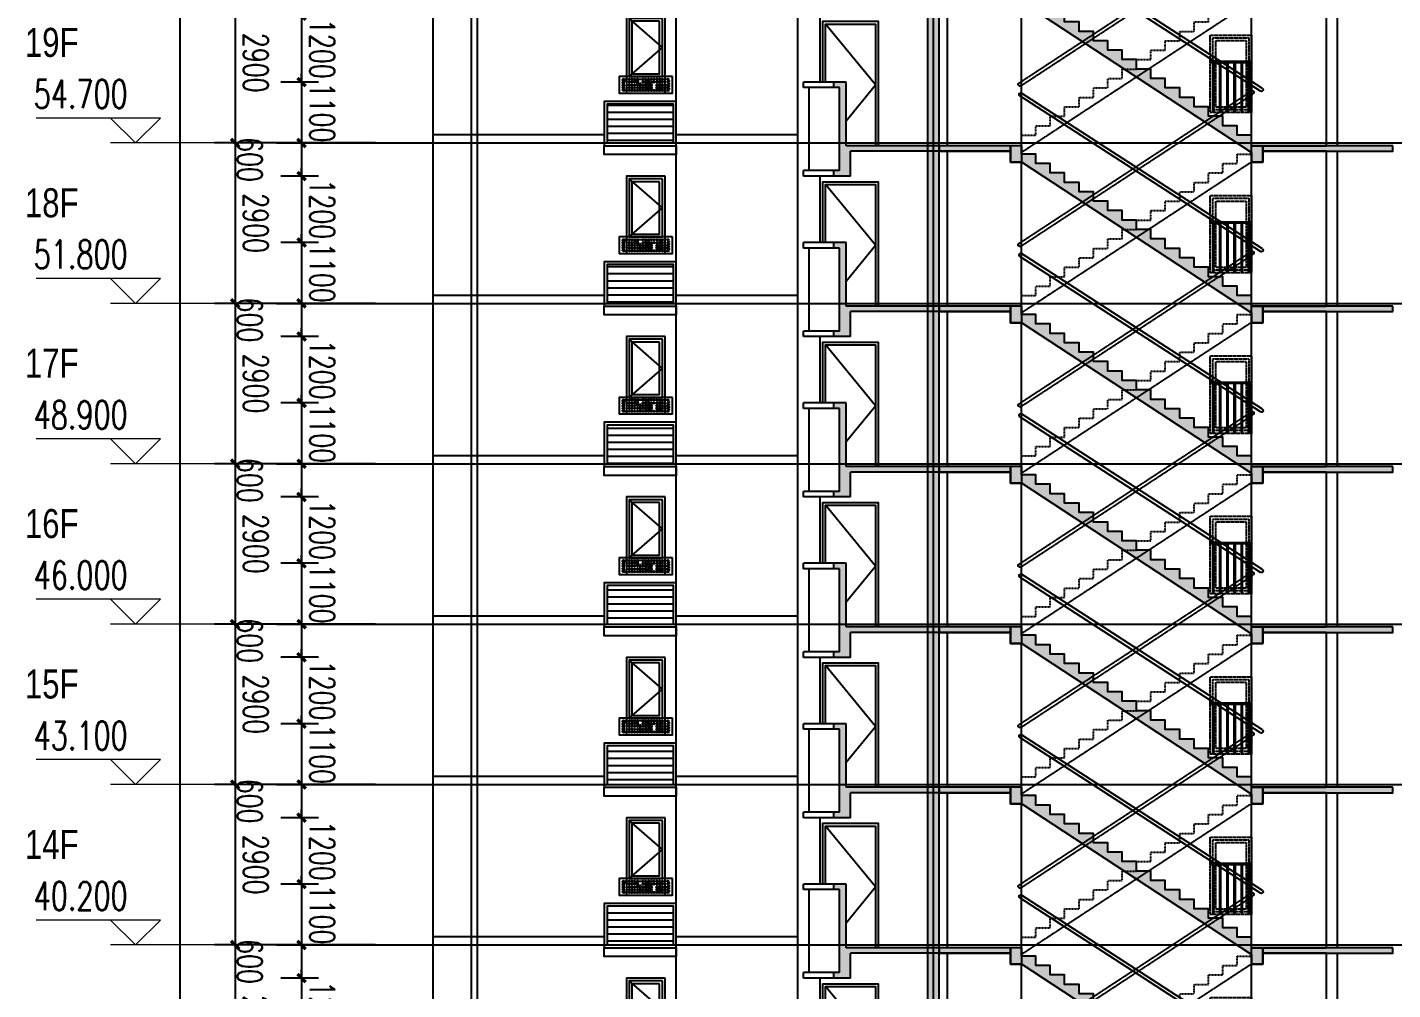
# Model space of a CAD drawing. Header units: millimetres. Extents: x 43 to 235305, y 0 to 139712.
# Drawn here: x 179775 to 204454, y 52099 to 69499 of the extents above; entities that cross this region are included whole.
import ezdxf

# ---------------------------------------------------------------- set-up
doc = ezdxf.new("R2010")
doc.units = ezdxf.units.MM
doc.linetypes.add('DASH', pattern=[0.35, 0.25, -0.1])
doc.linetypes.add('DOTE', pattern=[2.42, 2, -0.2, 0.02, -0.2])
for name, color, linetype in [('$0$A-DRWD', 4, 'Continuous'), ('A-AXIS', 1, 'DOTE'), ('A-AXIS-DIMS', 3, 'Continuous'), ('A-CLOS', 5, 'Continuous'), ('A-DRWD-DIMS', 144, 'Continuous'), ('A-ELEV-DRWD', 130, 'Continuous'), ('A-ELEV-HRAL', 165, 'Continuous'), ('A-ELEV-LINE', 30, 'Continuous'), ('A-ELEV-LINE1', 33, 'Continuous'), ('A-ELEV-LINE2', 55, 'Continuous'), ('A-ELEV-OPEN', 253, 'Continuous'), ('A-ELEV-PATT', 55, 'Continuous'), ('A-ELEV-SHUT', 215, 'Continuous'), ('A-HATH', 8, 'Continuous'), ('A-HATH1', 251, 'Continuous'), ('A-OVER', 21, 'Continuous'), ('A-ROOM-NAME', 255, 'Continuous'), ('A-WALL', 2, 'Continuous'), ('AXIS', 3, 'Continuous'), ('PUB_TEXT', 7, 'Continuous'), ('S_A-FLOR-STR', 3, 'Continuous'), ('S_STAIR', 2, 'Continuous'), ('Sun', 138, 'Continuous')]:
    doc.layers.add(name, color=color, linetype=linetype)
doc.styles.add('_TCH_DIM', font='SIMPLEX', dxfattribs={"bigfont": 'GBCBIG'})
doc.styles.add('_TCH_DIM_T3', font='SIMPLEX', dxfattribs={"width": 0.705882, "bigfont": 'GBCBIG'})
doc.styles.add('ZBHZ', font='zbxw.shx', dxfattribs={"width": 0.7, "bigfont": 'zbhz.shx'})
doc.dimstyles.new('_TCH_ARCH&&150', dxfattribs={"dimtxt": 446.25, "dimasz": 150, "dimexe": 375, "dimexo": 450, "dimgap": 150, "dimtad": 1, "dimdec": 0, "dimzin": 0, "dimdsep": 46, "dimtxsty": '_TCH_DIM_T3', "dimblk": 'ARCHTICK', "dimcen": 0.09, "dimclrt": 7, "dimazin": 2, "dimtfac": 1, "dimtdec": 0, "dimtix": 1, "dimtmove": 2, "dimatfit": 3, "dimfxl": 1, "dimtolj": 1, "dimtzin": 0, "dimarcsym": 0})

# ---------------------------------------------------------------- blocks, each defined once
blk = doc.blocks.new('A$C72E812A2')
at = {"layer": 'A-ELEV-PATT'}
h = blk.add_hatch(dxfattribs=at)
h.set_pattern_fill('ANSI31', color=256, scale=80, angle=315, style=0)
h.set_pattern_definition([(360, (97521.56, -76693.15), (4e-14, 127), [])])
h.paths.add_polyline_path([(1250, 150), (50, 150), (50, 850), (1250, 850)])
at = {"layer": 'A-ELEV-LINE'}
blk.add_lwpolyline([(0, 100), (0, -60), (1300, -60), (1300, 100)], close=True, dxfattribs=at)
at = {"layer": 'A-ELEV-SHUT'}
for points in [[(1300, 100), (0, 100), (0, 900), (1300, 900)], [(1250, 150), (50, 150), (50, 850), (1250, 850)]]:
    blk.add_lwpolyline(points, close=True, dxfattribs=at)
blk = doc.blocks.new('GGGG')
at = {"layer": 'A-ELEV-OPEN'}
for p, q in [((-176, -227), (0, 0)), ((-128, -96), (-220, -215)), ((-48, -132), (44, -12))]:
    blk.add_line(p, q, dxfattribs=at)
blk = doc.blocks.new('A$C482258D9')
at = {"layer": '$0$A-DRWD', "linetype": 'DASH'}
for points in [[(650, -300), (1300, -300), (1300, 1000), (650, 1000)], [(700, -250), (1250, -250), (1250, 950), (700, 950)]]:
    blk.add_lwpolyline(points, close=True, dxfattribs=at)
at = {"layer": 'A-ELEV-HRAL'}
for p, q in [((600, 570), (1350, 570)), ((600, 550), (1350, 550)), ((640, 550), (640, -350)), ((660, 550), (660, -350)), ((770, 550), (770, -350)), ((790, 550), (790, -350)), ((900, 550), (900, -350)), ((920, 550), (920, -350)), ((1030, 550), (1030, -350)), ((1050, 550), (1050, -350)), ((1160, 550), (1160, -350)), ((1180, 550), (1180, -350)), ((1290, 550), (1290, -350)), ((1310, 550), (1310, -350))]:
    blk.add_line(p, q, dxfattribs=at)
at = {"layer": 'A-ELEV-LINE1', "linetype": 'DASH'}
blk.add_lwpolyline([(600, -350), (1350, -350), (1350, 1050), (600, 1050)], close=True, dxfattribs=at)
blk = doc.blocks.new('A$C26D120F1')
blk.add_circle((0, 0), 12.5)
blk = doc.blocks.new('A$C1EB953EE')
at = {"layer": 'Sun'}
for p, q in [((960, 250), (0, 250)), ((960, -50), (960, 250))]:
    blk.add_line(p, q, dxfattribs=at)
blk.add_lwpolyline([(960, 250), (0, 250), (0, -50), (960, -50)], close=True, dxfattribs=at)
at = {"layer": 'Sun', "color": 8, "linetype": 'DASH', "ltscale": 0.2}
blk.add_lwpolyline([(910, 200), (50, 200), (50, 0), (910, 0)], close=True, dxfattribs=at)
at = {"layer": 'Sun'}
for centre in [(80, 175), (80, 125), (80, 75), (80, 25), (130, 175), (280, 175), (330, 175), (330, 125), (380, 125), (380, 75), (380, 25), (480, 175), (480, 75), (480, 25), (530, 175), (530, 125), (530, 75), (530, 25), (580, 125), (580, 75), (580, 25), (680, 75), (680, 25), (730, 175), (730, 125), (730, 75), (730, 25), (780, 175), (780, 75), (780, 25)]:
    blk.add_circle(centre, 5, dxfattribs=at)
for p in [(80, 200), (80, 150), (80, 100), (80, 50), (80, 0), (130, 200), (130, 0), (180, 200), (180, 150), (180, 100), (180, 50), (180, 0), (230, 200), (230, 150), (230, 100), (230, 50), (230, 0), (280, 200), (280, 150), (280, 100), (280, 50), (280, 0), (330, 200), (330, 150), (330, 100), (330, 50), (330, 0), (380, 100), (380, 50), (380, 0), (430, 200), (430, 150), (430, 100), (430, 50), (430, 0), (480, 200), (480, 150), (480, 100), (480, 50), (480, 0), (530, 200), (530, 150), (530, 100), (530, 50), (530, 0), (580, 200), (580, 150), (580, 100), (580, 50), (580, 0), (630, 200), (630, 150), (630, 0), (680, 200), (680, 150), (680, 100), (680, 50), (680, 0), (730, 200), (730, 150), (730, 100), (730, 50), (730, 0), (780, 200), (780, 150), (780, 100), (780, 50), (780, 0), (830, 100), (830, 50), (830, 0), (880, 200), (880, 150), (880, 100), (880, 50), (880, 0)]:
    blk.add_blockref('A$C26D120F1', p, dxfattribs=at)
blk = doc.blocks.new('150pmbzd')
at = {"layer": 'A-HATH'}
for points in [[(923307, 4639), (922157, 4639), (922157, 4739), (923507, 4739), (923507, 4669), (923507, 4589), (923507, 4439), (923307, 4439)], [(923307, 1839), (923507, 1839), (923507, 2030), (923767, 2030), (923767, 2200), (924027, 2200), (924027, 2371), (924287, 2371), (924287, 2542), (924547, 2542), (924547, 2712), (924807, 2712), (924807, 2883), (925067, 2883), (925067, 3053), (925327, 3053), (925327, 3224), (925587, 3224), (925587, 3395), (925847, 3395), (925847, 3565), (926107, 3565), (926107, 3736), (926367, 3736), (926367, 3906), (926627, 3906), (926627, 4077), (926887, 4077), (926887, 4247), (927147, 4247), (927147, 4418), (927407, 4418), (927407, 4589), (927667, 4589), (927667, 4669), (927667, 4739), (927867, 4739), (927867, 4439), (927658, 4439), (923507, 1716), (923507, 1539), (923307, 1539)], [(927867, 4739), (929157, 4739), (929157, 4639), (927867, 4639)], [(929157, 4739), (929357, 4739), (929357, 1839), (929157, 1839)], [(930757, 1839), (930837, 1839), (930837, 2989), (931057, 2989), (931057, 2889), (930957, 2889), (930957, 1389), (931057, 1389), (931057, 1289), (930757, 1289)], [(920957, 1839), (923307, 1839), (923307, 1739), (920957, 1739)], [(930807, 1739), (927867, 1739), (927867, 1539), (927667, 1539), (927667, 1839), (930807, 1839)]]:
    blk.add_hatch(color=256, dxfattribs=at).paths.add_polyline_path(points)
at = {"layer": 'A-CLOS'}
for p, q in [((929357, 1839), (929357, 4739)), ((930837, 2989), (931057, 2989)), ((930837, 1839), (930837, 2989)), ((931057, 2889), (931057, 2989)), ((930957, 1389), (930957, 2889)), ((930957, 2889), (931057, 2889)), ((927667, 1839), (930837, 1839)), ((930757, 1289), (930757, 1739)), ((930757, 1289), (931057, 1289)), ((930957, 1389), (931057, 1389)), ((931057, 1289), (931057, 1389))]:
    blk.add_line(p, q, dxfattribs=at)
for points in [[(922157, 4639), (923307, 4639), (923307, 4439), (923507, 4439), (923507, 4739), (922157, 4739)], [(929157, 1839), (929157, 4739)], [(927667, 1839), (927667, 1539), (927867, 1539), (927867, 1739), (930757, 1739)]]:
    blk.add_lwpolyline(points, dxfattribs=at)
for points in [[(927867, 4739), (929157, 4739), (929157, 4639), (927867, 4639)], [(920957, 1839), (923307, 1839), (923307, 1739), (920957, 1739)]]:
    blk.add_lwpolyline(points, close=True, dxfattribs=at)
at = {"layer": 'A-ELEV-DRWD'}
blk.add_lwpolyline([(931207, 2989), (931207, 4039), (930307, 4039), (930307, 1839)], dxfattribs=at)
for points in [[(934157, 4139), (934757, 4139), (934757, 3089), (934157, 3089)], [(934207, 4089), (934707, 4089), (934707, 3139), (934207, 3139)], [(934157, 3039), (934757, 3039), (934757, 2839), (934157, 2839)]]:
    blk.add_lwpolyline(points, close=True, dxfattribs=at)
at = {"layer": 'A-ELEV-HRAL'}
for p, q in [((923313, 2876), (927665, 5690)), ((923346, 2825), (927697, 5639))]:
    blk.add_line(p, q, dxfattribs=at)
at = {"layer": 'A-ELEV-HRAL', "linetype": 'DASH'}
for p, q in [((927679, 2922), (923477, 5679)), ((927712, 2973), (923510, 5729))]:
    blk.add_line(p, q, dxfattribs=at)
at = {"layer": 'A-ELEV-HRAL'}
for centre, start, end in [((923494, 5704), 56.7308, 236.7308), ((927681, 5664), 302.8858, 122.8858), ((927695, 2948), 236.7308, 56.7308), ((923329, 2851), 122.8858, 302.8858)]:
    blk.add_arc(centre, 30, start, end, dxfattribs=at)
at = {"layer": 'A-ELEV-LINE1'}
for p, q in [((923507, 1839), (923507, 4439)), ((927667, 1839), (927667, 4439)), ((931307, 2989), (931307, 4189)), ((931707, 1289), (931707, 4189)), ((931057, 2989), (931607, 2989)), ((931607, 2889), (931607, 2989)), ((931057, 2889), (931607, 2889)), ((931507, 1389), (931507, 2889)), ((931057, 1389), (931607, 1389)), ((931057, 1289), (931607, 1289)), ((931607, 1289), (931607, 1389))]:
    blk.add_line(p, q, dxfattribs=at)
for points in [[(929007, 1839), (929007, 4639)], [(931257, 2989), (931257, 4089), (930257, 4089), (930257, 1839)]]:
    blk.add_lwpolyline(points, dxfattribs=at)
blk.add_lwpolyline([(934107, 4189), (934807, 4189), (934807, 2789), (934107, 2789)], close=True, dxfattribs=at)
at = {"layer": 'A-ELEV-LINE2'}
for p, q in [((933907, 2039), (931707, 2039)), ((938307, 2039), (935207, 2039))]:
    blk.add_line(p, q, dxfattribs=at)
at = {"layer": 'A-ELEV-OPEN'}
for points in [[(930837, 2291), (930307, 2939), (931207, 4039)], [(934757, 3089), (934157, 3614), (934757, 4139)]]:
    blk.add_lwpolyline(points, dxfattribs=at)
at = {"layer": 'A-WALL'}
blk.add_line((922157, 4639), (922157, 1839), dxfattribs=at)
blk.add_lwpolyline([(921957, 1839), (921957, 4639)], dxfattribs=at)
at = {"layer": 'S_A-FLOR-STR', "linetype": 'DASH', "ltscale": 0.5}
blk.add_lwpolyline([(927667, 1839), (927667, 2030), (927407, 2030), (927407, 2200), (927147, 2200), (927147, 2371), (926887, 2371), (926887, 2542), (926627, 2542), (926627, 2712), (926367, 2712), (926367, 2883), (926107, 2883), (926107, 3053), (925847, 3053), (925847, 3224), (925587, 3224), (925587, 3395), (925327, 3395), (925327, 3565), (925067, 3565), (925067, 3736), (924807, 3736), (924807, 3906), (924547, 3906), (924547, 4077), (924287, 4077), (924287, 4247), (924027, 4247), (924027, 4418), (923767, 4418), (923767, 4589), (923507, 4589)], dxfattribs=at)
at = {"layer": 'S_A-FLOR-STR', "linetype": 'DASH'}
blk.add_lwpolyline([(923507, 4439), (923516, 4439), (927667, 1716)], dxfattribs=at)
at = {"layer": 'S_STAIR'}
blk.add_line((927797, 1839), (929157, 1839), dxfattribs=at)
blk.add_lwpolyline([(923307, 1839), (923507, 1839), (923507, 2030), (923767, 2030), (923767, 2200), (924027, 2200), (924027, 2371), (924287, 2371), (924287, 2542), (924547, 2542), (924547, 2712), (924807, 2712), (924807, 2883), (925067, 2883), (925067, 3053), (925327, 3053), (925327, 3224), (925587, 3224), (925587, 3395), (925847, 3395), (925847, 3565), (926107, 3565), (926107, 3736), (926367, 3736), (926367, 3906), (926627, 3906), (926627, 4077), (926887, 4077), (926887, 4247), (927147, 4247), (927147, 4418), (927407, 4418), (927407, 4589), (927667, 4589), (927667, 4669), (927667, 4739), (927867, 4739), (927867, 4439), (927658, 4439), (923507, 1716), (923507, 1539), (923307, 1539), (923307, 1839)], dxfattribs=at)
at = {"layer": 'A-ELEV-OPEN', "xscale": 0.5, "yscale": 0.5, "zscale": 0.5}
blk.add_blockref('GGGG', (934467, 2999), dxfattribs=at)
at = {"layer": 'A-HATH1'}
blk.add_blockref('A$C72E812A2', (933907, 1739), dxfattribs=at)
at = {"layer": 'A-OVER'}
blk.add_blockref('A$C482258D9', (922907, 2789), dxfattribs=at)
at = {"layer": 'Sun', "xscale": -1}
blk.add_blockref('A$C1EB953EE', (934937, 2839), dxfattribs=at)
blk = doc.blocks.new('_ArchTick')
at = {"color": 0, "linetype": 'ByBlock', "const_width": 0.4}
blk.add_lwpolyline([(-0.5, -0.5), (0.5, 0.5)], dxfattribs=at)
blk = doc.blocks.new('*D3977')
at = {"layer": 'A-AXIS-DIMS', "color": 0, "lineweight": -2, "transparency": 16777216}
for p, q in [((186067, 52908), (183156, 52908)), ((183531, 52908), (183531, 50008)), ((186067, 50008), (183156, 50008))]:
    blk.add_line(p, q, dxfattribs=at)
at = {"layer": 'Defpoints', "color": 0, "transparency": 16777216}
for p in [(186517, 52908), (183531, 50008), (186517, 50008)]:
    blk.add_point(p, dxfattribs=at)
at = {"layer": 'A-AXIS-DIMS', "color": 0, "lineweight": -2, "transparency": 16777216, "xscale": 150, "yscale": 150, "zscale": 150}
for p, rotation in [((183531, 52908), 90.00053837459261), ((183531, 50008), 270.0005383745926)]:
    blk.add_blockref('_ArchTick', p, dxfattribs=dict(at, rotation=rotation))
at = {"layer": 'A-AXIS-DIMS', "color": 7, "transparency": 16777216, "insert": (183904, 51458), "char_height": 446.2, "attachment_point": 5, "rotation": 270.0005, "style": '_TCH_DIM_T3'}
blk.add_mtext('\\A1;2900', dxfattribs=at)
blk = doc.blocks.new('*D3978')
at = {"layer": 'A-AXIS-DIMS', "color": 0, "lineweight": -2, "transparency": 16777216}
for p, q in [((186067, 55808), (183156, 55808)), ((183531, 55808), (183531, 52908)), ((186067, 52908), (183156, 52908))]:
    blk.add_line(p, q, dxfattribs=at)
at = {"layer": 'Defpoints', "color": 0, "transparency": 16777216}
for p in [(186517, 55808), (183531, 52908), (186517, 52908)]:
    blk.add_point(p, dxfattribs=at)
at = {"layer": 'A-AXIS-DIMS', "color": 0, "lineweight": -2, "transparency": 16777216, "xscale": 150, "yscale": 150, "zscale": 150}
for p, rotation in [((183531, 55808), 90.00053837459261), ((183531, 52908), 270.0005383745926)]:
    blk.add_blockref('_ArchTick', p, dxfattribs=dict(at, rotation=rotation))
at = {"layer": 'A-AXIS-DIMS', "color": 7, "transparency": 16777216, "insert": (183904, 54358), "char_height": 446.2, "attachment_point": 5, "rotation": 270.0005, "style": '_TCH_DIM_T3'}
blk.add_mtext('\\A1;2900', dxfattribs=at)
blk = doc.blocks.new('*D3979')
at = {"layer": 'A-AXIS-DIMS', "color": 0, "lineweight": -2, "transparency": 16777216}
for p, q in [((186067, 58708), (183156, 58708)), ((183531, 58708), (183531, 55808)), ((186067, 55808), (183156, 55808))]:
    blk.add_line(p, q, dxfattribs=at)
at = {"layer": 'Defpoints', "color": 0, "transparency": 16777216}
for p in [(186517, 58708), (183531, 55808), (186517, 55808)]:
    blk.add_point(p, dxfattribs=at)
at = {"layer": 'A-AXIS-DIMS', "color": 0, "lineweight": -2, "transparency": 16777216, "xscale": 150, "yscale": 150, "zscale": 150}
for p, rotation in [((183531, 58708), 90.00053837459261), ((183531, 55808), 270.0005383745926)]:
    blk.add_blockref('_ArchTick', p, dxfattribs=dict(at, rotation=rotation))
at = {"layer": 'A-AXIS-DIMS', "color": 7, "transparency": 16777216, "insert": (183904, 57258), "char_height": 446.2, "attachment_point": 5, "rotation": 270.0005, "style": '_TCH_DIM_T3'}
blk.add_mtext('\\A1;2900', dxfattribs=at)
blk = doc.blocks.new('*D3980')
at = {"layer": 'A-AXIS-DIMS', "color": 0, "lineweight": -2, "transparency": 16777216}
for p, q in [((186067, 61608), (183156, 61608)), ((183531, 61608), (183531, 58708)), ((186067, 58708), (183156, 58708))]:
    blk.add_line(p, q, dxfattribs=at)
at = {"layer": 'Defpoints', "color": 0, "transparency": 16777216}
for p in [(186517, 61608), (183531, 58708), (186517, 58708)]:
    blk.add_point(p, dxfattribs=at)
at = {"layer": 'A-AXIS-DIMS', "color": 0, "lineweight": -2, "transparency": 16777216, "xscale": 150, "yscale": 150, "zscale": 150}
for p, rotation in [((183531, 61608), 90.00053837459384), ((183531, 58708), 270.0005383745939)]:
    blk.add_blockref('_ArchTick', p, dxfattribs=dict(at, rotation=rotation))
at = {"layer": 'A-AXIS-DIMS', "color": 7, "transparency": 16777216, "insert": (183904, 60158), "char_height": 446.2, "attachment_point": 5, "rotation": 270.0005, "style": '_TCH_DIM_T3'}
blk.add_mtext('\\A1;2900', dxfattribs=at)
blk = doc.blocks.new('*D3981')
at = {"layer": 'A-AXIS-DIMS', "color": 0, "lineweight": -2, "transparency": 16777216}
for p, q in [((186067, 64508), (183156, 64508)), ((183531, 64508), (183531, 61608)), ((186067, 61608), (183156, 61608))]:
    blk.add_line(p, q, dxfattribs=at)
at = {"layer": 'Defpoints', "color": 0, "transparency": 16777216}
for p in [(186517, 64508), (183531, 61608), (186517, 61608)]:
    blk.add_point(p, dxfattribs=at)
at = {"layer": 'A-AXIS-DIMS', "color": 0, "lineweight": -2, "transparency": 16777216, "xscale": 150, "yscale": 150, "zscale": 150}
for p, rotation in [((183531, 64508), 90.00053837459261), ((183531, 61608), 270.0005383745926)]:
    blk.add_blockref('_ArchTick', p, dxfattribs=dict(at, rotation=rotation))
at = {"layer": 'A-AXIS-DIMS', "color": 7, "transparency": 16777216, "insert": (183904, 63058), "char_height": 446.2, "attachment_point": 5, "rotation": 270.0005, "style": '_TCH_DIM_T3'}
blk.add_mtext('\\A1;2900', dxfattribs=at)
blk = doc.blocks.new('*D3982')
at = {"layer": 'A-AXIS-DIMS', "color": 0, "lineweight": -2, "transparency": 16777216}
for p, q in [((186067, 67408), (183156, 67408)), ((183531, 67408), (183531, 64508)), ((186067, 64508), (183156, 64508))]:
    blk.add_line(p, q, dxfattribs=at)
at = {"layer": 'Defpoints', "color": 0, "transparency": 16777216}
for p in [(186517, 67408), (183531, 64508), (186517, 64508)]:
    blk.add_point(p, dxfattribs=at)
at = {"layer": 'A-AXIS-DIMS', "color": 0, "lineweight": -2, "transparency": 16777216, "xscale": 150, "yscale": 150, "zscale": 150}
for p, rotation in [((183531, 67408), 90.00053837459261), ((183531, 64508), 270.0005383745926)]:
    blk.add_blockref('_ArchTick', p, dxfattribs=dict(at, rotation=rotation))
at = {"layer": 'A-AXIS-DIMS', "color": 7, "transparency": 16777216, "insert": (183904, 65958), "char_height": 446.2, "attachment_point": 5, "rotation": 270.0005, "style": '_TCH_DIM_T3'}
blk.add_mtext('\\A1;2900', dxfattribs=at)
blk = doc.blocks.new('*D3983')
at = {"layer": 'A-AXIS-DIMS', "color": 0, "lineweight": -2, "transparency": 16777216}
for p, q in [((186066, 70308), (183156, 70308)), ((183531, 70308), (183531, 67408)), ((186067, 67408), (183156, 67408))]:
    blk.add_line(p, q, dxfattribs=at)
at = {"layer": 'Defpoints', "color": 0, "transparency": 16777216}
for p in [(186516, 70308), (183531, 67408), (186517, 67408)]:
    blk.add_point(p, dxfattribs=at)
at = {"layer": 'A-AXIS-DIMS', "color": 0, "lineweight": -2, "transparency": 16777216, "xscale": 150, "yscale": 150, "zscale": 150}
for p, rotation in [((183531, 70308), 90.00053837459261), ((183531, 67408), 270.0005383745926)]:
    blk.add_blockref('_ArchTick', p, dxfattribs=dict(at, rotation=rotation))
at = {"layer": 'A-AXIS-DIMS', "color": 7, "transparency": 16777216, "insert": (183904, 68858), "char_height": 446.2, "attachment_point": 5, "rotation": 270.0005, "style": '_TCH_DIM_T3'}
blk.add_mtext('\\A1;2900', dxfattribs=at)
blk = doc.blocks.new('*D4009')
at = {"layer": 'A-AXIS-DIMS', "color": 0, "lineweight": -2, "transparency": 16777216}
for p, q in [((185498, 131208), (182157, 131208)), ((182532, 131208), (182533, 12558)), ((185499, 12558), (182158, 12558))]:
    blk.add_line(p, q, dxfattribs=at)
at = {"layer": 'Defpoints', "color": 0, "transparency": 16777216}
for p in [(185948, 131208), (182533, 12558), (185949, 12558)]:
    blk.add_point(p, dxfattribs=at)
at = {"layer": 'A-AXIS-DIMS', "color": 0, "lineweight": -2, "transparency": 16777216, "xscale": 150, "yscale": 150, "zscale": 150}
for p, rotation in [((182532, 131208), 90.000509565341), ((182533, 12558), 270.000509565341)]:
    blk.add_blockref('_ArchTick', p, dxfattribs=dict(at, rotation=rotation))
at = {"layer": 'A-AXIS-DIMS', "color": 7, "transparency": 16777216, "insert": (182906, 71883), "char_height": 446.2, "attachment_point": 5, "rotation": 270.0005, "style": '_TCH_DIM_T3'}
blk.add_mtext('\\A1;118650', dxfattribs=at)
blk = doc.blocks.new('*D3059')
at = {"layer": 'A-DRWD-DIMS', "color": 0, "lineweight": -2, "transparency": 16777216}
for p, q in [((184732, 52308), (184732, 52458)), ((185037, 52308), (184357, 52308)), ((184732, 52308), (184732, 51108)), ((185037, 51108), (184357, 51108)), ((184732, 51108), (184732, 50958))]:
    blk.add_line(p, q, dxfattribs=at)
at = {"layer": 'Defpoints', "color": 0, "transparency": 16777216}
for p in [(185487, 52308), (184732, 51108), (185487, 51108)]:
    blk.add_point(p, dxfattribs=at)
at = {"layer": 'A-DRWD-DIMS', "color": 0, "lineweight": -2, "transparency": 16777216, "xscale": 150, "yscale": 150, "zscale": 150}
for p, rotation in [((184732, 52308), 270.0006330737313), ((184732, 51108), 90.00063307373124)]:
    blk.add_blockref('_ArchTick', p, dxfattribs=dict(at, rotation=rotation))
at = {"layer": 'A-DRWD-DIMS', "color": 7, "transparency": 16777216, "insert": (185106, 51708), "char_height": 446.2, "attachment_point": 5, "rotation": 270.0006, "style": '_TCH_DIM_T3'}
blk.add_mtext('\\A1;1200', dxfattribs=at)
blk = doc.blocks.new('*D3060')
at = {"layer": 'A-DRWD-DIMS', "color": 0, "lineweight": -2, "transparency": 16777216}
for p, q in [((185037, 52908), (184357, 52908)), ((184732, 52908), (184732, 52308)), ((185037, 52308), (184357, 52308))]:
    blk.add_line(p, q, dxfattribs=at)
at = {"layer": 'Defpoints', "color": 0, "transparency": 16777216}
for p in [(185487, 52908), (184732, 52308), (185487, 52308)]:
    blk.add_point(p, dxfattribs=at)
at = {"layer": 'A-DRWD-DIMS', "color": 0, "lineweight": -2, "transparency": 16777216, "xscale": 150, "yscale": 150, "zscale": 150}
for p, rotation in [((184732, 52908), 90.00063307373124), ((184732, 52308), 270.0006330737313)]:
    blk.add_blockref('_ArchTick', p, dxfattribs=dict(at, rotation=rotation))
at = {"layer": 'A-DRWD-DIMS', "color": 7, "transparency": 16777216, "insert": (183795, 52608), "char_height": 446.2, "attachment_point": 5, "rotation": 270.0006, "style": '_TCH_DIM_T3'}
blk.add_mtext('\\A1;600', dxfattribs=at)
blk = doc.blocks.new('*D3061')
at = {"layer": 'A-DRWD-DIMS', "color": 0, "lineweight": -2, "transparency": 16777216}
for p, q in [((184732, 54008), (184732, 54158)), ((185037, 54008), (184357, 54008)), ((184732, 54008), (184732, 52908)), ((185037, 52908), (184357, 52908)), ((184732, 52908), (184732, 52758))]:
    blk.add_line(p, q, dxfattribs=at)
at = {"layer": 'Defpoints', "color": 0, "transparency": 16777216}
for p in [(185487, 54008), (184732, 52908), (185487, 52908)]:
    blk.add_point(p, dxfattribs=at)
at = {"layer": 'A-DRWD-DIMS', "color": 0, "lineweight": -2, "transparency": 16777216, "xscale": 150, "yscale": 150, "zscale": 150}
for p, rotation in [((184732, 54008), 270.0006330737318), ((184732, 52908), 90.00063307373175)]:
    blk.add_blockref('_ArchTick', p, dxfattribs=dict(at, rotation=rotation))
at = {"layer": 'A-DRWD-DIMS', "color": 7, "transparency": 16777216, "insert": (185106, 53458), "char_height": 446.2, "attachment_point": 5, "rotation": 270.0006, "style": '_TCH_DIM_T3'}
blk.add_mtext('\\A1;1100', dxfattribs=at)
blk = doc.blocks.new('*D3062')
at = {"layer": 'A-DRWD-DIMS', "color": 0, "lineweight": -2, "transparency": 16777216}
for p, q in [((184732, 55208), (184732, 55358)), ((185037, 55208), (184357, 55208)), ((184732, 55208), (184732, 54008)), ((185037, 54008), (184357, 54008)), ((184732, 54008), (184732, 53858))]:
    blk.add_line(p, q, dxfattribs=at)
at = {"layer": 'Defpoints', "color": 0, "transparency": 16777216}
for p in [(185487, 55208), (184732, 54008), (185487, 54008)]:
    blk.add_point(p, dxfattribs=at)
at = {"layer": 'A-DRWD-DIMS', "color": 0, "lineweight": -2, "transparency": 16777216, "xscale": 150, "yscale": 150, "zscale": 150}
for p, rotation in [((184732, 55208), 270.0006330737285), ((184732, 54008), 90.0006330737285)]:
    blk.add_blockref('_ArchTick', p, dxfattribs=dict(at, rotation=rotation))
at = {"layer": 'A-DRWD-DIMS', "color": 7, "transparency": 16777216, "insert": (185106, 54608), "char_height": 446.2, "attachment_point": 5, "rotation": 270.0006, "style": '_TCH_DIM_T3'}
blk.add_mtext('\\A1;1200', dxfattribs=at)
blk = doc.blocks.new('*D3063')
at = {"layer": 'A-DRWD-DIMS', "color": 0, "lineweight": -2, "transparency": 16777216}
for p, q in [((185037, 55808), (184357, 55808)), ((184732, 55808), (184732, 55208)), ((185037, 55208), (184357, 55208))]:
    blk.add_line(p, q, dxfattribs=at)
at = {"layer": 'Defpoints', "color": 0, "transparency": 16777216}
for p in [(185487, 55808), (184732, 55208), (185487, 55208)]:
    blk.add_point(p, dxfattribs=at)
at = {"layer": 'A-DRWD-DIMS', "color": 0, "lineweight": -2, "transparency": 16777216, "xscale": 150, "yscale": 150, "zscale": 150}
for p, rotation in [((184732, 55808), 90.00063307373124), ((184732, 55208), 270.0006330737313)]:
    blk.add_blockref('_ArchTick', p, dxfattribs=dict(at, rotation=rotation))
at = {"layer": 'A-DRWD-DIMS', "color": 7, "transparency": 16777216, "insert": (183795, 55508), "char_height": 446.2, "attachment_point": 5, "rotation": 270.0006, "style": '_TCH_DIM_T3'}
blk.add_mtext('\\A1;600', dxfattribs=at)
blk = doc.blocks.new('*D3064')
at = {"layer": 'A-DRWD-DIMS', "color": 0, "lineweight": -2, "transparency": 16777216}
for p, q in [((184732, 56908), (184732, 57058)), ((185037, 56908), (184357, 56908)), ((184732, 56908), (184732, 55808)), ((185037, 55808), (184357, 55808)), ((184732, 55808), (184732, 55658))]:
    blk.add_line(p, q, dxfattribs=at)
at = {"layer": 'Defpoints', "color": 0, "transparency": 16777216}
for p in [(185487, 56908), (184732, 55808), (185487, 55808)]:
    blk.add_point(p, dxfattribs=at)
at = {"layer": 'A-DRWD-DIMS', "color": 0, "lineweight": -2, "transparency": 16777216, "xscale": 150, "yscale": 150, "zscale": 150}
for p, rotation in [((184732, 56908), 270.0006330737318), ((184732, 55808), 90.00063307373175)]:
    blk.add_blockref('_ArchTick', p, dxfattribs=dict(at, rotation=rotation))
at = {"layer": 'A-DRWD-DIMS', "color": 7, "transparency": 16777216, "insert": (185105, 56358), "char_height": 446.2, "attachment_point": 5, "rotation": 270.0006, "style": '_TCH_DIM_T3'}
blk.add_mtext('\\A1;1100', dxfattribs=at)
blk = doc.blocks.new('*D3065')
at = {"layer": 'A-DRWD-DIMS', "color": 0, "lineweight": -2, "transparency": 16777216}
for p, q in [((184732, 58108), (184732, 58258)), ((185037, 58108), (184357, 58108)), ((184732, 58108), (184732, 56908)), ((185037, 56908), (184357, 56908)), ((184732, 56908), (184732, 56758))]:
    blk.add_line(p, q, dxfattribs=at)
at = {"layer": 'Defpoints', "color": 0, "transparency": 16777216}
for p in [(185487, 58108), (184732, 56908), (185487, 56908)]:
    blk.add_point(p, dxfattribs=at)
at = {"layer": 'A-DRWD-DIMS', "color": 0, "lineweight": -2, "transparency": 16777216, "xscale": 150, "yscale": 150, "zscale": 150}
for p, rotation in [((184732, 58108), 270.0006330737313), ((184732, 56908), 90.00063307373124)]:
    blk.add_blockref('_ArchTick', p, dxfattribs=dict(at, rotation=rotation))
at = {"layer": 'A-DRWD-DIMS', "color": 7, "transparency": 16777216, "insert": (185105, 57508), "char_height": 446.2, "attachment_point": 5, "rotation": 270.0006, "style": '_TCH_DIM_T3'}
blk.add_mtext('\\A1;1200', dxfattribs=at)
blk = doc.blocks.new('*D3066')
at = {"layer": 'A-DRWD-DIMS', "color": 0, "lineweight": -2, "transparency": 16777216}
for p, q in [((185037, 58708), (184357, 58708)), ((184732, 58708), (184732, 58108)), ((185037, 58108), (184357, 58108))]:
    blk.add_line(p, q, dxfattribs=at)
at = {"layer": 'Defpoints', "color": 0, "transparency": 16777216}
for p in [(185487, 58708), (184732, 58108), (185487, 58108)]:
    blk.add_point(p, dxfattribs=at)
at = {"layer": 'A-DRWD-DIMS', "color": 0, "lineweight": -2, "transparency": 16777216, "xscale": 150, "yscale": 150, "zscale": 150}
for p, rotation in [((184732, 58708), 90.00063307373124), ((184732, 58108), 270.0006330737313)]:
    blk.add_blockref('_ArchTick', p, dxfattribs=dict(at, rotation=rotation))
at = {"layer": 'A-DRWD-DIMS', "color": 7, "transparency": 16777216, "insert": (183795, 58408), "char_height": 446.2, "attachment_point": 5, "rotation": 270.0006, "style": '_TCH_DIM_T3'}
blk.add_mtext('\\A1;600', dxfattribs=at)
blk = doc.blocks.new('*D3067')
at = {"layer": 'A-DRWD-DIMS', "color": 0, "lineweight": -2, "transparency": 16777216}
for p, q in [((185037, 59808), (184357, 59808)), ((184732, 59808), (184732, 59958)), ((184732, 59808), (184732, 58708)), ((185037, 58708), (184357, 58708)), ((184732, 58708), (184732, 58558))]:
    blk.add_line(p, q, dxfattribs=at)
at = {"layer": 'Defpoints', "color": 0, "transparency": 16777216}
for p in [(185487, 59808), (184732, 58708), (185487, 58708)]:
    blk.add_point(p, dxfattribs=at)
at = {"layer": 'A-DRWD-DIMS', "color": 0, "lineweight": -2, "transparency": 16777216, "xscale": 150, "yscale": 150, "zscale": 150}
for p, rotation in [((184732, 59808), 270.0006330737287), ((184732, 58708), 90.00063307372876)]:
    blk.add_blockref('_ArchTick', p, dxfattribs=dict(at, rotation=rotation))
at = {"layer": 'A-DRWD-DIMS', "color": 7, "transparency": 16777216, "insert": (185105, 59258), "char_height": 446.2, "attachment_point": 5, "rotation": 270.0006, "style": '_TCH_DIM_T3'}
blk.add_mtext('\\A1;1100', dxfattribs=at)
blk = doc.blocks.new('*D3068')
at = {"layer": 'A-DRWD-DIMS', "color": 0, "lineweight": -2, "transparency": 16777216}
for p, q in [((185037, 61008), (184357, 61008)), ((184732, 61008), (184732, 61158)), ((184732, 61008), (184732, 59808)), ((185037, 59808), (184357, 59808)), ((184732, 59808), (184732, 59658))]:
    blk.add_line(p, q, dxfattribs=at)
at = {"layer": 'Defpoints', "color": 0, "transparency": 16777216}
for p in [(185487, 61008), (184732, 59808), (185487, 59808)]:
    blk.add_point(p, dxfattribs=at)
at = {"layer": 'A-DRWD-DIMS', "color": 0, "lineweight": -2, "transparency": 16777216, "xscale": 150, "yscale": 150, "zscale": 150}
for p, rotation in [((184732, 61008), 270.0006330737313), ((184732, 59808), 90.00063307373124)]:
    blk.add_blockref('_ArchTick', p, dxfattribs=dict(at, rotation=rotation))
at = {"layer": 'A-DRWD-DIMS', "color": 7, "transparency": 16777216, "insert": (185105, 60408), "char_height": 446.2, "attachment_point": 5, "rotation": 270.0006, "style": '_TCH_DIM_T3'}
blk.add_mtext('\\A1;1200', dxfattribs=at)
blk = doc.blocks.new('*D3069')
at = {"layer": 'A-DRWD-DIMS', "color": 0, "lineweight": -2, "transparency": 16777216}
for p, q in [((185037, 61608), (184357, 61608)), ((184732, 61608), (184732, 61008)), ((185037, 61008), (184357, 61008))]:
    blk.add_line(p, q, dxfattribs=at)
at = {"layer": 'Defpoints', "color": 0, "transparency": 16777216}
for p in [(185487, 61608), (184732, 61008), (185487, 61008)]:
    blk.add_point(p, dxfattribs=at)
at = {"layer": 'A-DRWD-DIMS', "color": 0, "lineweight": -2, "transparency": 16777216, "xscale": 150, "yscale": 150, "zscale": 150}
for p, rotation in [((184732, 61608), 90.00063307373124), ((184732, 61008), 270.0006330737313)]:
    blk.add_blockref('_ArchTick', p, dxfattribs=dict(at, rotation=rotation))
at = {"layer": 'A-DRWD-DIMS', "color": 7, "transparency": 16777216, "insert": (183795, 61308), "char_height": 446.2, "attachment_point": 5, "rotation": 270.0006, "style": '_TCH_DIM_T3'}
blk.add_mtext('\\A1;600', dxfattribs=at)
blk = doc.blocks.new('*D3070')
at = {"layer": 'A-DRWD-DIMS', "color": 0, "lineweight": -2, "transparency": 16777216}
for p, q in [((185037, 62708), (184357, 62708)), ((184732, 62708), (184732, 62858)), ((184732, 62708), (184732, 61608)), ((185037, 61608), (184357, 61608)), ((184732, 61608), (184732, 61458))]:
    blk.add_line(p, q, dxfattribs=at)
at = {"layer": 'Defpoints', "color": 0, "transparency": 16777216}
for p in [(185487, 62708), (184732, 61608), (185487, 61608)]:
    blk.add_point(p, dxfattribs=at)
at = {"layer": 'A-DRWD-DIMS', "color": 0, "lineweight": -2, "transparency": 16777216, "xscale": 150, "yscale": 150, "zscale": 150}
for p, rotation in [((184732, 62708), 270.0006330737318), ((184732, 61608), 90.00063307373175)]:
    blk.add_blockref('_ArchTick', p, dxfattribs=dict(at, rotation=rotation))
at = {"layer": 'A-DRWD-DIMS', "color": 7, "transparency": 16777216, "insert": (185105, 62158), "char_height": 446.2, "attachment_point": 5, "rotation": 270.0006, "style": '_TCH_DIM_T3'}
blk.add_mtext('\\A1;1100', dxfattribs=at)
blk = doc.blocks.new('*D3071')
at = {"layer": 'A-DRWD-DIMS', "color": 0, "lineweight": -2, "transparency": 16777216}
for p, q in [((184732, 63908), (184732, 64058)), ((185037, 63908), (184357, 63908)), ((184732, 63908), (184732, 62708)), ((185037, 62708), (184357, 62708)), ((184732, 62708), (184732, 62558))]:
    blk.add_line(p, q, dxfattribs=at)
at = {"layer": 'Defpoints', "color": 0, "transparency": 16777216}
for p in [(185487, 63908), (184732, 62708), (185487, 62708)]:
    blk.add_point(p, dxfattribs=at)
at = {"layer": 'A-DRWD-DIMS', "color": 0, "lineweight": -2, "transparency": 16777216, "xscale": 150, "yscale": 150, "zscale": 150}
for p, rotation in [((184732, 63908), 270.0006330737313), ((184732, 62708), 90.00063307373124)]:
    blk.add_blockref('_ArchTick', p, dxfattribs=dict(at, rotation=rotation))
at = {"layer": 'A-DRWD-DIMS', "color": 7, "transparency": 16777216, "insert": (185105, 63308), "char_height": 446.2, "attachment_point": 5, "rotation": 270.0006, "style": '_TCH_DIM_T3'}
blk.add_mtext('\\A1;1200', dxfattribs=at)
blk = doc.blocks.new('*D3072')
at = {"layer": 'A-DRWD-DIMS', "color": 0, "lineweight": -2, "transparency": 16777216}
for p, q in [((185037, 64508), (184357, 64508)), ((184732, 64508), (184732, 63908)), ((185037, 63908), (184357, 63908))]:
    blk.add_line(p, q, dxfattribs=at)
at = {"layer": 'Defpoints', "color": 0, "transparency": 16777216}
for p in [(185487, 64508), (184732, 63908), (185487, 63908)]:
    blk.add_point(p, dxfattribs=at)
at = {"layer": 'A-DRWD-DIMS', "color": 0, "lineweight": -2, "transparency": 16777216, "xscale": 150, "yscale": 150, "zscale": 150}
for p, rotation in [((184732, 64508), 90.00063307373124), ((184732, 63908), 270.0006330737313)]:
    blk.add_blockref('_ArchTick', p, dxfattribs=dict(at, rotation=rotation))
at = {"layer": 'A-DRWD-DIMS', "color": 7, "transparency": 16777216, "insert": (183795, 64208), "char_height": 446.2, "attachment_point": 5, "rotation": 270.0006, "style": '_TCH_DIM_T3'}
blk.add_mtext('\\A1;600', dxfattribs=at)
blk = doc.blocks.new('*D3073')
at = {"layer": 'A-DRWD-DIMS', "color": 0, "lineweight": -2, "transparency": 16777216}
for p, q in [((184732, 65608), (184732, 65758)), ((185037, 65608), (184357, 65608)), ((184732, 65608), (184732, 64508)), ((185037, 64508), (184357, 64508)), ((184732, 64508), (184732, 64358))]:
    blk.add_line(p, q, dxfattribs=at)
at = {"layer": 'Defpoints', "color": 0, "transparency": 16777216}
for p in [(185487, 65608), (184732, 64508), (185487, 64508)]:
    blk.add_point(p, dxfattribs=at)
at = {"layer": 'A-DRWD-DIMS', "color": 0, "lineweight": -2, "transparency": 16777216, "xscale": 150, "yscale": 150, "zscale": 150}
for p, rotation in [((184732, 65608), 270.0006330737287), ((184732, 64508), 90.00063307372876)]:
    blk.add_blockref('_ArchTick', p, dxfattribs=dict(at, rotation=rotation))
at = {"layer": 'A-DRWD-DIMS', "color": 7, "transparency": 16777216, "insert": (185105, 65058), "char_height": 446.2, "attachment_point": 5, "rotation": 270.0006, "style": '_TCH_DIM_T3'}
blk.add_mtext('\\A1;1100', dxfattribs=at)
blk = doc.blocks.new('*D3246')
at = {"layer": 'A-DRWD-DIMS', "color": 0, "lineweight": -2, "transparency": 16777216}
for p, q in [((184732, 66808), (184732, 66958)), ((185037, 66808), (184357, 66808)), ((184732, 66808), (184732, 65608)), ((185037, 65608), (184357, 65608)), ((184732, 65608), (184732, 65458))]:
    blk.add_line(p, q, dxfattribs=at)
at = {"layer": 'Defpoints', "color": 0, "transparency": 16777216}
for p in [(185487, 66808), (184732, 65608), (185487, 65608)]:
    blk.add_point(p, dxfattribs=at)
at = {"layer": 'A-DRWD-DIMS', "color": 0, "lineweight": -2, "transparency": 16777216, "xscale": 150, "yscale": 150, "zscale": 150}
for p, rotation in [((184732, 66808), 270.0006330737313), ((184732, 65608), 90.00063307373124)]:
    blk.add_blockref('_ArchTick', p, dxfattribs=dict(at, rotation=rotation))
at = {"layer": 'A-DRWD-DIMS', "color": 7, "transparency": 16777216, "insert": (185105, 66208), "char_height": 446.2, "attachment_point": 5, "rotation": 270.0006, "style": '_TCH_DIM_T3'}
blk.add_mtext('\\A1;1200', dxfattribs=at)
blk = doc.blocks.new('*D3247')
at = {"layer": 'A-DRWD-DIMS', "color": 0, "lineweight": -2, "transparency": 16777216}
for p, q in [((185037, 67408), (184357, 67408)), ((184732, 67408), (184732, 66808)), ((185037, 66808), (184357, 66808))]:
    blk.add_line(p, q, dxfattribs=at)
at = {"layer": 'Defpoints', "color": 0, "transparency": 16777216}
for p in [(185487, 67408), (184732, 66808), (185487, 66808)]:
    blk.add_point(p, dxfattribs=at)
at = {"layer": 'A-DRWD-DIMS', "color": 0, "lineweight": -2, "transparency": 16777216, "xscale": 150, "yscale": 150, "zscale": 150}
for p, rotation in [((184732, 67408), 90.00063307373124), ((184732, 66808), 270.0006330737313)]:
    blk.add_blockref('_ArchTick', p, dxfattribs=dict(at, rotation=rotation))
at = {"layer": 'A-DRWD-DIMS', "color": 7, "transparency": 16777216, "insert": (183795, 67108), "char_height": 446.2, "attachment_point": 5, "rotation": 270.0006, "style": '_TCH_DIM_T3'}
blk.add_mtext('\\A1;600', dxfattribs=at)
blk = doc.blocks.new('*D3248')
at = {"layer": 'A-DRWD-DIMS', "color": 0, "lineweight": -2, "transparency": 16777216}
for p, q in [((184732, 68508), (184732, 68658)), ((185037, 68508), (184357, 68508)), ((184732, 68508), (184732, 67408)), ((185037, 67408), (184357, 67408)), ((184732, 67408), (184732, 67258))]:
    blk.add_line(p, q, dxfattribs=at)
at = {"layer": 'Defpoints', "color": 0, "transparency": 16777216}
for p in [(185487, 68508), (184732, 67408), (185487, 67408)]:
    blk.add_point(p, dxfattribs=at)
at = {"layer": 'A-DRWD-DIMS', "color": 0, "lineweight": -2, "transparency": 16777216, "xscale": 150, "yscale": 150, "zscale": 150}
for p, rotation in [((184732, 68508), 270.0006330737318), ((184732, 67408), 90.00063307373175)]:
    blk.add_blockref('_ArchTick', p, dxfattribs=dict(at, rotation=rotation))
at = {"layer": 'A-DRWD-DIMS', "color": 7, "transparency": 16777216, "insert": (185105, 67958), "char_height": 446.2, "attachment_point": 5, "rotation": 270.0006, "style": '_TCH_DIM_T3'}
blk.add_mtext('\\A1;1100', dxfattribs=at)
blk = doc.blocks.new('*D3249')
at = {"layer": 'A-DRWD-DIMS', "color": 0, "lineweight": -2, "transparency": 16777216}
for p, q in [((184732, 69708), (184732, 69858)), ((185037, 69708), (184357, 69708)), ((184732, 69708), (184732, 68508)), ((185037, 68508), (184357, 68508)), ((184732, 68508), (184732, 68358))]:
    blk.add_line(p, q, dxfattribs=at)
at = {"layer": 'Defpoints', "color": 0, "transparency": 16777216}
for p in [(185487, 69708), (184732, 68508), (185487, 68508)]:
    blk.add_point(p, dxfattribs=at)
at = {"layer": 'A-DRWD-DIMS', "color": 0, "lineweight": -2, "transparency": 16777216, "xscale": 150, "yscale": 150, "zscale": 150}
for p, rotation in [((184732, 69708), 270.0006330737313), ((184732, 68508), 90.00063307373124)]:
    blk.add_blockref('_ArchTick', p, dxfattribs=dict(at, rotation=rotation))
at = {"layer": 'A-DRWD-DIMS', "color": 7, "transparency": 16777216, "insert": (185105, 69108), "char_height": 446.2, "attachment_point": 5, "rotation": 270.0006, "style": '_TCH_DIM_T3'}
blk.add_mtext('\\A1;1200', dxfattribs=at)

msp = doc.modelspace()

# ---------------------------------------------------------------- linework, layer by layer
at = {"layer": 'A-AXIS'}
for p, q in [((187805, 4158), (187803.8, 139624.3)), ((196155, 4008), (196153.8, 138658)), ((184280.7, 67408), (218563.8, 67408)), ((184280.7, 64508), (218563.8, 64508)), ((184280.7, 61608), (218563.8, 61608)), ((184280.7, 58708), (218563.8, 58708)), ((184280.7, 55808), (218563.8, 55808)), ((184280.7, 52908), (218563.8, 52908))]:
    msp.add_line(p, q, dxfattribs=at)
at = {"layer": 'A-ELEV-LINE1'}
for p, q in [((191503.8, 16858), (191503.8, 132658)), ((187103.8, 131758), (187103.8, 12558)), ((187903.8, 131758), (187903.8, 12558))]:
    msp.add_line(p, q, dxfattribs=at)
at = {"layer": 'AXIS', "lineweight": 0}
for p, q in [((182180.3, 67858), (179936.3, 67858)), ((181730.3, 67408), (181280.3, 67858)), ((181730.3, 67408), (182180.3, 67858)), ((184508.8, 67408), (181280.3, 67408)), ((182180.3, 64958), (179936.3, 64958)), ((181730.3, 64508), (181280.3, 64958)), ((181730.3, 64508), (182180.3, 64958)), ((184508.8, 64508), (181280.3, 64508)), ((182180.3, 62058), (179936.3, 62058)), ((181730.3, 61608), (181280.3, 62058)), ((181730.3, 61608), (182180.3, 62058)), ((184508.8, 61608), (181280.3, 61608)), ((182180.3, 59158), (179936.3, 59158)), ((181730.3, 58708), (181280.3, 59158)), ((181730.3, 58708), (182180.3, 59158)), ((184508.8, 58708), (181280.3, 58708)), ((182180.3, 56258), (179936.3, 56258)), ((181730.3, 55808), (181280.3, 56258)), ((181730.3, 55808), (182180.3, 56258)), ((184508.8, 55808), (181280.3, 55808)), ((182180.3, 53358), (179936.3, 53358)), ((181730.3, 52908), (181280.3, 53358)), ((181730.3, 52908), (182180.3, 53358)), ((184508.8, 52908), (181280.3, 52908))]:
    msp.add_line(p, q, dxfattribs=at)

# ---------------------------------------------------------------- block references
at = {"layer": 'A-ELEV-LINE1', "xscale": -1}
for p in [(1125411.3, 65518.7), (1125411.3, 62618.7), (1125411.3, 59718.7), (1125411.3, 56818.7), (1125411.3, 53918.7), (1125411.3, 51018.7), (1125411.3, 48118.7)]:
    msp.add_blockref('150pmbzd', p, dxfattribs=at)

# ---------------------------------------------------------------- texts
at = {"layer": 'A-ROOM-NAME', "style": 'ZBHZ', "width": 0.8}
for s, p in [('19F', (179732.1, 68963.8)), ('18F', (179732.1, 66063.8)), ('17F', (179732.1, 63163.8)), ('16F', (179732.1, 60263.8)), ('15F', (179732.1, 57363.8)), ('14F', (179732.1, 54463.8))]:
    msp.add_text(s, height=525, dxfattribs=at).set_placement(p)
at = {"layer": 'PUB_TEXT', "lineweight": 0, "style": '_TCH_DIM', "width": 0.705882}
for s, p in [('54.700', (179891.3, 68038)), ('51.800', (179891.3, 65138)), ('48.900', (179891.3, 62238)), ('46.000', (179891.3, 59338)), ('43.100', (179891.3, 56438)), ('40.200', (179891.3, 53538))]:
    msp.add_text(s, height=510, dxfattribs=at).set_placement(p)

# ---------------------------------------------------------------- dimensions: what is measured, and where the dimension line sits
at = {"layer": 'A-AXIS-DIMS'}
for p1, p2, distance, picture, middle in [((185947.9, 131208), (185948.9, 12558), -3415.6, '*D4009', (182905.9, 71882.9)), ((186516.5, 70308), (186516.5, 67408), -2985.7, '*D3983', (183904, 68857.9)), ((186516.5, 67408), (186516.5, 64508), -2985.7, '*D3982', (183904, 65957.9)), ((186516.5, 64508), (186516.6, 61608), -2985.7, '*D3981', (183904, 63057.9)), ((186516.6, 61608), (186516.6, 58708), -2985.7, '*D3980', (183904.1, 60157.9)), ((186516.6, 58708), (186516.6, 55808), -2985.7, '*D3979', (183904.1, 57257.9)), ((186516.6, 55808), (186516.7, 52908), -2985.7, '*D3978', (183904.1, 54357.9)), ((186516.7, 52908), (186516.7, 50008), -2985.7, '*D3977', (183904.1, 51457.9))]:
    dim = msp.add_aligned_dim(p1=p1, p2=p2, distance=distance, dimstyle='_TCH_ARCH&&150', dxfattribs=at)
    dim.commit()
    dim.dimension.update_dxf_attribs({"geometry": picture, "text_midpoint": middle})
at = {"layer": 'A-DRWD-DIMS'}
for p1, p2, picture, middle in [((185486.8, 69707.9), (185486.8, 68507.9), '*D3249', (185105.4, 69107.9)), ((185486.8, 68507.9), (185486.9, 67407.9), '*D3248', (185105.4, 67957.9)), ((185486.9, 66807.9), (185486.9, 65607.9), '*D3246', (185105.4, 66207.9)), ((185486.9, 65607.9), (185486.9, 64507.9), '*D3073', (185105.4, 65057.9)), ((185486.9, 63907.9), (185486.9, 62707.9), '*D3071', (185105.4, 63307.9)), ((185486.9, 62707.9), (185486.9, 61607.9), '*D3070', (185105.4, 62157.9)), ((185486.9, 61007.9), (185486.9, 59807.9), '*D3068', (185105.4, 60407.9)), ((185486.9, 59807.9), (185486.9, 58707.9), '*D3067', (185105.5, 59257.9)), ((185487, 58107.9), (185487, 56907.9), '*D3065', (185105.5, 57507.9)), ((185487, 56907.9), (185487, 55807.9), '*D3064', (185105.5, 56357.9)), ((185487, 55207.9), (185487, 54007.9), '*D3062', (185105.5, 54607.9)), ((185487, 54007.9), (185487, 52907.9), '*D3061', (185105.5, 53457.9)), ((185487, 52307.9), (185487, 51107.9), '*D3059', (185105.5, 51707.9))]:
    dim = msp.add_aligned_dim(p1=p1, p2=p2, distance=-754.6, dimstyle='_TCH_ARCH&&150', dxfattribs=at)
    dim.commit()
    dim.dimension.update_dxf_attribs({"geometry": picture, "text_midpoint": middle})
for base, p1, p2, picture, middle in [((184732.3, 66807.9), (185486.9, 67407.9), (185486.9, 66807.9), '*D3247', (183794.8, 67107.9)), ((184732.3, 63907.9), (185486.9, 64507.9), (185486.9, 63907.9), '*D3072', (183794.8, 64207.9)), ((184732.3, 61007.9), (185486.9, 61607.9), (185486.9, 61007.9), '*D3069', (183794.8, 61307.9)), ((184732.4, 58107.9), (185486.9, 58707.9), (185487, 58107.9), '*D3066', (183794.8, 58407.9)), ((184732.4, 55207.9), (185487, 55807.9), (185487, 55207.9), '*D3063', (183794.9, 55507.9)), ((184732.4, 52307.9), (185487, 52907.9), (185487, 52307.9), '*D3060', (183794.9, 52607.9))]:
    dim = msp.add_linear_dim(base=base, p1=p1, p2=p2, angle=270.00063, dimstyle='_TCH_ARCH&&150', dxfattribs=at)
    dim.commit()
    dim.dimension.update_dxf_attribs({"geometry": picture, "text_midpoint": middle, "dimtype": 161})

doc.saveas('drawing.dxf')
